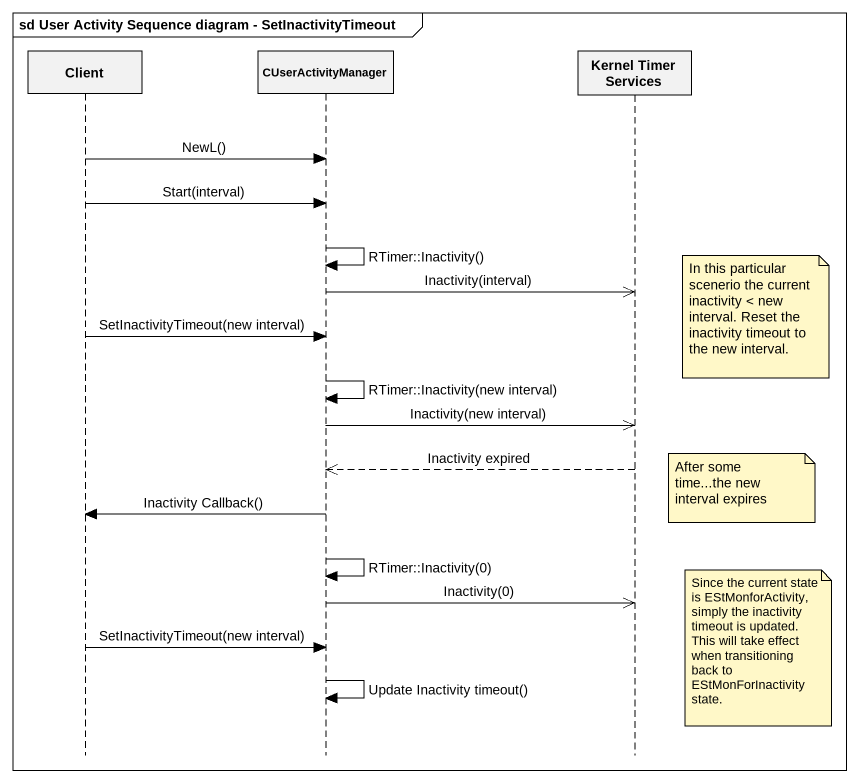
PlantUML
@startuml
mainframe sd User Activity Sequence diagram - SetInactivityTimeout
hide footbox
participant Client
participant CUserActivityManager
participant "Kernel Timer Services" as Kernel_Timer_Services

Client -> CUserActivityManager : NewL()
Client -> CUserActivityManager : Start(interval)
CUserActivityManager -> CUserActivityManager : RTimer::Inactivity()
CUserActivityManager ->> Kernel_Timer_Services : Inactivity(interval)
note right of Kernel_Timer_Services : In this particular scenerio the current inactivity < new interval. Reset the inactivity timeout to the new interval.
Client -> CUserActivityManager : SetInactivityTimeout(new interval)
CUserActivityManager -> CUserActivityManager : RTimer::Inactivity(new interval)
CUserActivityManager ->> Kernel_Timer_Services : Inactivity(new interval)
Kernel_Timer_Services -->> CUserActivityManager : Inactivity expired
note right of Kernel_Timer_Services : After some time...the new interval expires
CUserActivityManager -> Client : Inactivity Callback()
CUserActivityManager -> CUserActivityManager : RTimer::Inactivity(0)
CUserActivityManager ->> Kernel_Timer_Services : Inactivity(0)
Client -> CUserActivityManager : SetInactivityTimeout(new interval)
note right of Kernel_Timer_Services : Since the current state is EStMonforActivity, simply the inactivity timeout is updated. This will take effect when transitioning back to EStMonForInactivity state.
CUserActivityManager -> CUserActivityManager : Update Inactivity timeout()
@enduml
